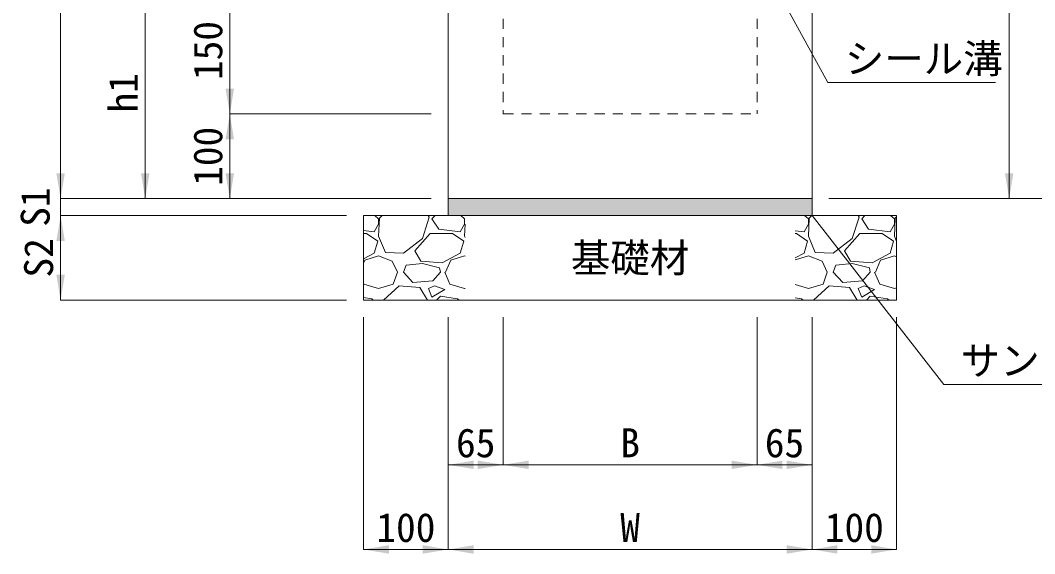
# Model space of a CAD drawing. Units: millimetres at full size. Extents: x 77586 to 117720, y -503 to 5664.
# Drawn here: x 83392 to 84591, y 2745 to 3375 of the extents above; entities that cross this region are included whole.
import ezdxf
from ezdxf.enums import TextEntityAlignment as Align

# ---------------------------------------------------------------- set-up
doc = ezdxf.new("R2010")
doc.units = ezdxf.units.MM
doc.header["$LTSCALE"] = 40
doc.linetypes.add('USER3', pattern=[0.54, 0.3, -0.24])
for name, color, linetype, lineweight in [('ハッチング_基礎', 150, 'Continuous', 5), ('寸法線', 7, 'Continuous', 9), ('引出線', 4, 'Continuous', 9), ('本体', 2, 'Continuous', 13), ('舗装・基礎', 3, 'Continuous', 13)]:
    doc.layers.add(name, color=color, linetype=linetype, lineweight=lineweight)
doc.layers.add('ハッチング_砂', color=9, linetype='Continuous')
doc.layers.add('文字', color=7, linetype='Continuous')
doc.styles.add('ＭＳ ゴシック', font='')
doc.styles.get('ＭＳ ゴシック').set_extended_font_data('MS Gothic')

# ---------------------------------------------------------------- blocks, each defined once
blk = doc.blocks.new('filled_arrow')
at = {"color": 0, "linetype": 'Continuous', "lineweight": -2}
blk.add_solid([(7.5, 1.25), (0, 0), (7.5, -1.25)], dxfattribs=at)

msp = doc.modelspace()

# ---------------------------------------------------------------- hatches: boundary and pattern name
at = {"layer": 'ハッチング_砂'}
msp.add_hatch(color=256, dxfattribs=at).paths.add_polyline_path([(84327.67, 3144.25), (84327.67, 3164.25), (83897.67, 3164.25), (83897.67, 3144.25)])

# ---------------------------------------------------------------- linework, layer by layer
at = {"layer": 'ハッチング_基礎', "lineweight": 9}
for p, q in [((83815.4, 3140.36), (83810.94, 3144.25)), ((83816.41, 3141.37), (83815.4, 3120.04)), ((83819.57, 3144.25), (83816.41, 3141.37)), ((83867.21, 3116.99), (83875.34, 3142.39)), ((83875.34, 3142.39), (83874.2, 3144.25)), ((83882.28, 3144.25), (83878.39, 3140.36)), ((83917, 3140.36), (83912.54, 3144.25)), ((84323.4, 3140.36), (84318.94, 3144.25)), ((84324.41, 3141.37), (84323.4, 3120.04)), ((84327.57, 3144.25), (84324.41, 3141.37)), ((84375.21, 3116.99), (84383.34, 3142.39)), ((84383.34, 3142.39), (84382.2, 3144.25)), ((84390.28, 3144.25), (84386.39, 3140.36)), ((84425, 3140.36), (84420.54, 3144.25)), ((84426.01, 3141.37), (84425, 3120.04)), ((84427.67, 3142.89), (84426.01, 3141.37)), ((83810.32, 3125.12), (83815.4, 3134.26)), ((83815.4, 3134.26), (83815.4, 3140.36)), ((83878.39, 3140.36), (83886.52, 3128.17)), ((83911.92, 3125.12), (83917, 3134.26)), ((83917, 3134.26), (83917, 3140.36)), ((83917.67, 3134.23), (83917, 3120.04)), ((84318.32, 3125.12), (84323.4, 3134.26)), ((84323.4, 3134.26), (84323.4, 3140.36)), ((84386.39, 3140.36), (84394.52, 3128.17)), ((84419.92, 3125.12), (84425, 3134.26)), ((84425, 3134.26), (84425, 3140.36)), ((83797.67, 3126.63), (83810.32, 3125.12)), ((83797.67, 3123.09), (83801.17, 3123.09)), ((83801.17, 3123.09), (83814.38, 3113.94)), ((83815.4, 3120.04), (83823.52, 3100.73)), ((83858.07, 3102.77), (83876.36, 3123.09)), ((83876.36, 3123.09), (83902.77, 3123.09)), ((83886.52, 3128.17), (83911.92, 3125.12)), ((83902.77, 3123.09), (83915.98, 3113.94)), ((83917, 3120.04), (83917.67, 3118.43)), ((84307.67, 3126.39), (84318.32, 3125.12)), ((84307.67, 3123.09), (84309.17, 3123.09)), ((84309.17, 3123.09), (84322.38, 3113.94)), ((84323.4, 3120.04), (84331.52, 3100.73)), ((84366.07, 3102.77), (84384.36, 3123.09)), ((84384.36, 3123.09), (84410.77, 3123.09)), ((84394.52, 3128.17), (84419.92, 3125.12)), ((84410.77, 3123.09), (84423.98, 3113.94)), ((84425, 3120.04), (84427.67, 3113.68)), ((83814.38, 3113.94), (83810.32, 3099.72)), ((83844.86, 3099.72), (83867.21, 3116.99)), ((83915.98, 3113.94), (83911.92, 3099.72)), ((84322.38, 3113.94), (84318.32, 3099.72)), ((84352.86, 3099.72), (84375.21, 3116.99)), ((84423.98, 3113.94), (84419.92, 3099.72)), ((83810.32, 3099.72), (83797.67, 3093.09)), ((83799.14, 3091.59), (83815.4, 3096.67)), ((83815.4, 3096.67), (83831.65, 3090.57)), ((83823.52, 3100.73), (83844.86, 3099.72)), ((83865.18, 3090.57), (83858.07, 3102.77)), ((83911.92, 3099.72), (83890.58, 3088.54)), ((83900.74, 3091.59), (83917, 3096.67)), ((83917, 3096.67), (83917.67, 3096.42)), ((84318.32, 3099.72), (84307.67, 3094.14)), ((84307.67, 3091.76), (84323.4, 3096.67)), ((84323.4, 3096.67), (84339.65, 3090.57)), ((84331.52, 3100.73), (84352.86, 3099.72)), ((84373.18, 3090.57), (84366.07, 3102.77)), ((84419.92, 3099.72), (84398.58, 3088.54)), ((84408.74, 3091.59), (84425, 3096.67)), ((84425, 3096.67), (84427.67, 3095.67)), ((83797.67, 3088.16), (83799.14, 3091.59)), ((83831.65, 3090.57), (83837.75, 3077.37)), ((83844.86, 3077.37), (83847.91, 3085.49)), ((83867.21, 3087.53), (83847.91, 3085.49)), ((83890.58, 3088.54), (83865.18, 3090.57)), ((83887.53, 3082.45), (83867.21, 3087.53)), ((83888.55, 3077.37), (83887.53, 3082.45)), ((83894.64, 3077.37), (83900.74, 3091.59)), ((84339.65, 3090.57), (84345.75, 3077.37)), ((84352.86, 3077.37), (84355.91, 3085.49)), ((84375.21, 3087.53), (84355.91, 3085.49)), ((84398.58, 3088.54), (84373.18, 3090.57)), ((84395.53, 3082.45), (84375.21, 3087.53)), ((84396.55, 3077.37), (84395.53, 3082.45)), ((84402.64, 3077.37), (84408.74, 3091.59)), ((83832.67, 3063.14), (83837.75, 3077.37)), ((83856.04, 3065.17), (83844.86, 3077.37)), ((83888.55, 3077.37), (83879.4, 3067.21)), ((83893.63, 3077.37), (83899.72, 3063.14)), ((84340.67, 3063.14), (84345.75, 3077.37)), ((84364.04, 3065.17), (84352.86, 3077.37)), ((84396.55, 3077.37), (84387.4, 3067.21)), ((84401.63, 3077.37), (84407.72, 3063.14)), ((83797.67, 3064.2), (83798.12, 3063.14)), ((83798.12, 3063.14), (83815.4, 3058.06)), ((83815.4, 3058.06), (83832.67, 3063.14)), ((83839.78, 3061.11), (83821.32, 3044.25)), ((83864.16, 3059.08), (83839.78, 3061.11)), ((83879.4, 3067.21), (83856.04, 3065.17)), ((83873.22, 3044.25), (83864.16, 3059.08)), ((83881.44, 3061.11), (83874.32, 3058.06)), ((83874.32, 3058.06), (83878.39, 3047.9)), ((83893.63, 3057.05), (83881.44, 3061.11)), ((83899.72, 3063.14), (83917, 3058.06)), ((83917, 3058.06), (83917.67, 3058.26)), ((84307.67, 3062.69), (84323.4, 3058.06)), ((84323.4, 3058.06), (84340.67, 3063.14)), ((84347.78, 3061.11), (84329.32, 3044.25)), ((84372.16, 3059.08), (84347.78, 3061.11)), ((84387.4, 3067.21), (84364.04, 3065.17)), ((84381.22, 3044.25), (84372.16, 3059.08)), ((84389.44, 3061.11), (84382.32, 3058.06)), ((84382.32, 3058.06), (84386.39, 3047.9)), ((84401.63, 3057.05), (84389.44, 3061.11)), ((84407.72, 3063.14), (84425, 3058.06)), ((84425, 3058.06), (84427.67, 3058.85)), ((83807.27, 3045.87), (83797.67, 3047.31)), ((83809.11, 3044.25), (83807.27, 3045.87)), ((83878.39, 3047.9), (83893.63, 3057.05)), ((83888.55, 3048.92), (83883.88, 3044.25)), ((83908.87, 3045.87), (83888.55, 3048.92)), ((83910.71, 3044.25), (83908.87, 3045.87)), ((84315.27, 3045.87), (84307.67, 3047.01)), ((84317.11, 3044.25), (84315.27, 3045.87)), ((84386.39, 3047.9), (84401.63, 3057.05)), ((84396.55, 3048.92), (84391.88, 3044.25)), ((84416.87, 3045.87), (84396.55, 3048.92)), ((84418.71, 3044.25), (84416.87, 3045.87))]:
    msp.add_line(p, q, dxfattribs=at)
at = {"layer": '寸法線'}
for p, q in [((83439.59, 3164.25), (83439.59, 3794.25)), ((84560.69, 3714.25), (84560.69, 3164.25)), ((83539.59, 3414.25), (83539.59, 3164.25)), ((83639.59, 3264.25), (83639.59, 3414.25)), ((83639.59, 3264.25), (83639.59, 3164.25)), ((83877.67, 3264.25), (83639.59, 3264.25)), ((83877.67, 3264.25), (83639.59, 3264.25)), ((83439.59, 3224.25), (83439.59, 3084.25)), ((83877.67, 3164.25), (83439.59, 3164.25)), ((83877.67, 3164.25), (83439.59, 3164.25)), ((83877.67, 3164.25), (83539.59, 3164.25)), ((83877.67, 3164.25), (83639.59, 3164.25)), ((84347.67, 3164.25), (84660.69, 3164.25)), ((84347.67, 3164.25), (84560.69, 3164.25)), ((83777.67, 3144.25), (83439.59, 3144.25)), ((83439.59, 3144.25), (83439.59, 3044.25)), ((83777.67, 3144.25), (83439.59, 3144.25)), ((83777.67, 3044.25), (83439.59, 3044.25)), ((83797.67, 3024.25), (83797.67, 2749.75)), ((83897.67, 3024.25), (83897.67, 2849.75)), ((83897.67, 3024.25), (83897.67, 2749.75)), ((83897.67, 3024.25), (83897.67, 2749.75)), ((83962.67, 3024.25), (83962.67, 2849.75)), ((83962.67, 3024.25), (83962.67, 2849.75)), ((84262.67, 3024.25), (84262.67, 2849.75)), ((84262.67, 3024.25), (84262.67, 2849.75)), ((84327.67, 3024.25), (84327.67, 2849.75)), ((84327.67, 3024.25), (84327.67, 2749.75)), ((84327.67, 3024.25), (84327.67, 2749.75)), ((84427.67, 3024.25), (84427.67, 2749.75)), ((83897.67, 2849.75), (83962.67, 2849.75)), ((83962.67, 2849.75), (84262.67, 2849.75)), ((84262.67, 2849.75), (84327.67, 2849.75)), ((83897.67, 2749.75), (83797.67, 2749.75)), ((83897.67, 2749.75), (84327.67, 2749.75)), ((84327.67, 2749.75), (84427.67, 2749.75))]:
    msp.add_line(p, q, dxfattribs=at)
at = {"layer": '引出線', "lineweight": 13}
for points in [[(84279.55, 3424), (84346.48, 3301.53), (84544.47, 3301.53)], [(84327.67, 3144.25), (84483.5, 2944.64), (84871.72, 2944.64)]]:
    msp.add_lwpolyline(points, dxfattribs=at)
at = {"layer": '本体'}
for p, q in [((83897.67, 3714.25), (83897.67, 3164.25)), ((84327.67, 3714.25), (84327.67, 3164.25)), ((83897.67, 3164.25), (84327.67, 3164.25))]:
    msp.add_line(p, q, dxfattribs=at)
at = {"layer": '本体', "linetype": 'USER3', "lineweight": 9}
for p, q in [((83962.67, 3484.78), (83962.67, 3264.25)), ((84262.67, 3484.78), (84262.67, 3264.25)), ((83962.67, 3264.25), (84262.67, 3264.25))]:
    msp.add_line(p, q, dxfattribs=at)
at = {"layer": '舗装・基礎', "lineweight": 15}
for p, q in [((83897.67, 3164.25), (83897.67, 3144.25)), ((84327.67, 3164.25), (84327.67, 3144.25)), ((83797.67, 3144.25), (84427.67, 3144.25)), ((83797.67, 3144.25), (83797.67, 3044.25)), ((84427.67, 3144.25), (84427.67, 3044.25)), ((83797.67, 3044.25), (84427.67, 3044.25))]:
    msp.add_line(p, q, dxfattribs=at)

# ---------------------------------------------------------------- block references
at = {"layer": '寸法線', "xscale": 4, "yscale": 4}
for p, rotation in [((83639.59, 3264.25), 90), ((83639.59, 3264.25), 270), ((83439.59, 3164.25), 90), ((83439.59, 3164.25), 90), ((83539.59, 3164.25), 90), ((83639.59, 3164.25), 90), ((84560.69, 3164.25), 90), ((83439.59, 3144.25), 270), ((83439.59, 3144.25), 270), ((83439.59, 3044.25), 90), ((83962.67, 2849.75), 180), ((84262.67, 2849.75), 180), ((84327.67, 2849.75), 180), ((83897.67, 2749.75), 180), ((84327.67, 2749.75), 180), ((84427.67, 2749.75), 180)]:
    msp.add_blockref('filled_arrow', p, dxfattribs=dict(at, rotation=rotation))
for p in [(83897.67, 2849.75), (83962.67, 2849.75), (84262.67, 2849.75), (83797.67, 2749.75), (83897.67, 2749.75), (84327.67, 2749.75)]:
    msp.add_blockref('filled_arrow', p, dxfattribs=at)
at = {"layer": '引出線', "lineweight": 13, "xscale": 0.16, "yscale": 0.16, "rotation": 308}
msp.add_blockref('filled_arrow', (84327.67, 3144.25), dxfattribs=at)

# ---------------------------------------------------------------- texts
at = {"layer": '寸法線', "style": 'ＭＳ ゴシック'}
for s, p in [('150', (83613.59, 3339.25)), ('h1', (83513.59, 3289.25)), ('100', (83613.59, 3214.25)), ('S1', (83409.59, 3154.25)), ('S2', (83413.59, 3094.25))]:
    msp.add_text(s, height=34.18, rotation=90, dxfattribs=at).set_placement(p, align=Align.MIDDLE_CENTER)
for s, p in [('65', (83930.17, 2875.75)), ('B', (84112.67, 2875.75)), ('65', (84295.17, 2875.75)), ('100', (83847.67, 2775.75)), ('W', (84112.67, 2775.75)), ('100', (84377.67, 2775.75))]:
    msp.add_text(s, height=34.18, dxfattribs=at).set_placement(p, align=Align.MIDDLE_CENTER)
at = {"layer": '引出線', "style": 'ＭＳ ゴシック'}
for s, p in [('シール溝', (84366.48, 3346.74)), ('サンドクッション', (84503.5, 2990.03))]:
    msp.add_text(s, height=34.18, dxfattribs=at).set_placement(p, align=Align.TOP_LEFT)
at = {"layer": '文字', "style": 'ＭＳ ゴシック'}
msp.add_text('基礎材', height=34.18, dxfattribs=at).set_placement((84112.67, 3094.25), align=Align.MIDDLE_CENTER)

doc.saveas('drawing.dxf')
